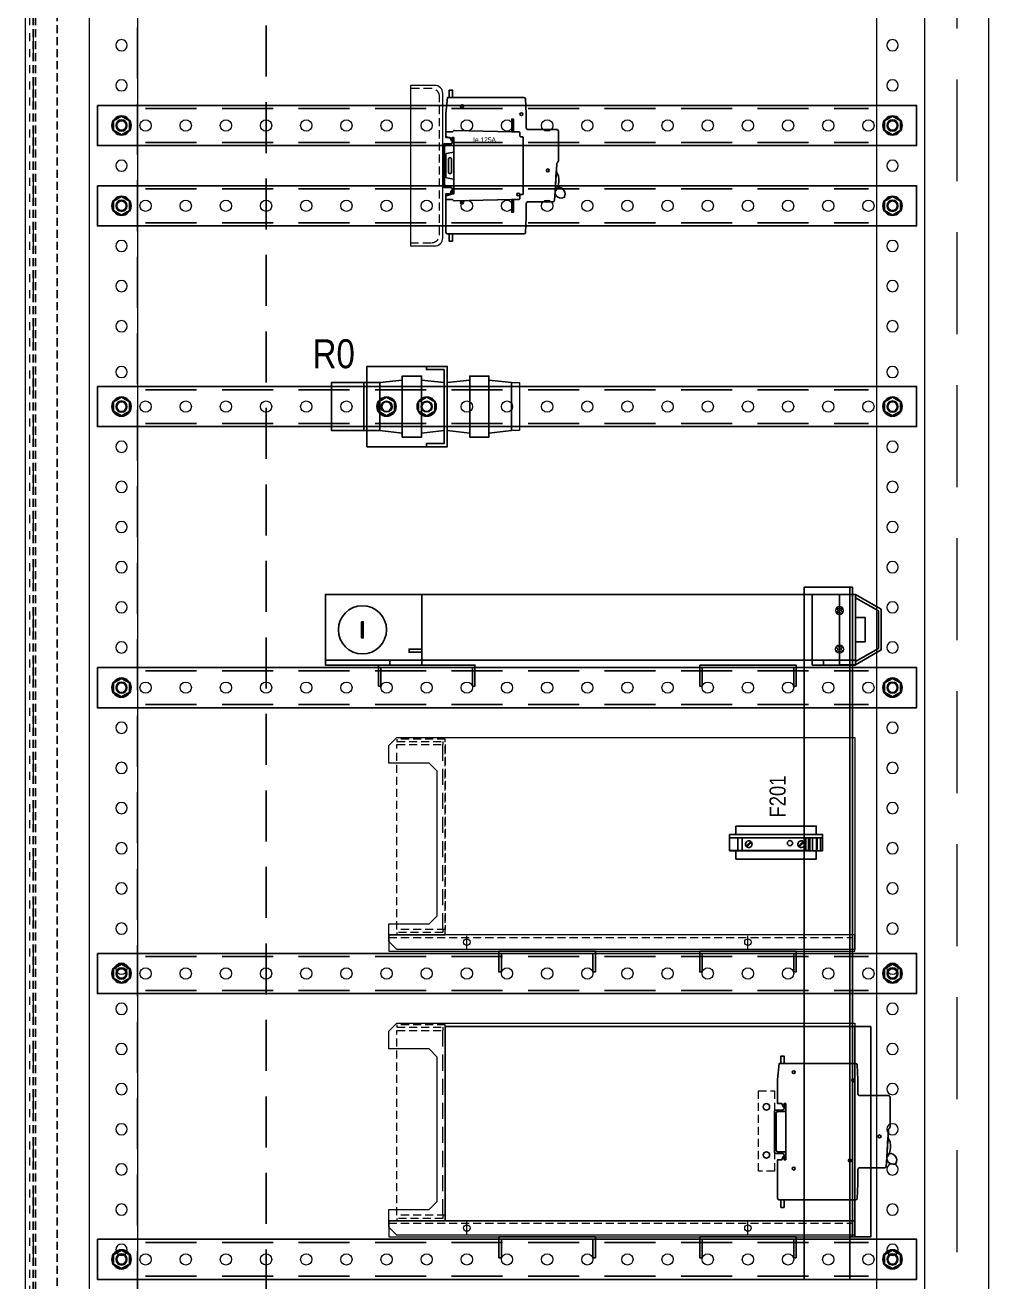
# Model space of a CAD drawing. Header units: millimetres. Extents: x 9130 to 9550, y -18883 to -17651.
# Drawn here: x 9334.8 to 9394.8, y -18764.2 to -18685.9 of the extents above; entities that cross this region are included whole.
import ezdxf

# ---------------------------------------------------------------- set-up
doc = ezdxf.new("R2010")
doc.units = ezdxf.units.MM
for name, pattern in [('DASHED', [0.75, 0.5, -0.25]), ('EPL_DASH', [1, 0.5, -0.5]), ('HIDDEN', [9.525, 6.35, -3.175]), ('HIDDEN2', [4.7625, 3.175, -1.5875])]:
    doc.linetypes.add(name, pattern=pattern)
for name, color, linetype in [('00 cian', 4, 'Continuous'), ('00 uvodnice', 82, 'Continuous'), ('01-KOSTUR ORMARA', 7, 'Continuous'), ('02-MODULI', 7, 'Continuous'), ('03-1 SD DISTRIBUCIJA', 7, 'Continuous'), ('DIMENS', 4, 'Continuous')]:
    doc.layers.add(name, color=color, linetype=linetype)
doc.layers.add('06-BATERIJA', color=1, linetype='Continuous', lineweight=0)
doc.styles.add('ARIAL NARROW', font='ARIALN.TTF')

# ---------------------------------------------------------------- blocks, each defined once
blk = doc.blocks.new('222')
at = {"layer": '02-MODULI', "color": 1, "linetype": 'Continuous', "lineweight": 15}
for points in [[(301.873, 73.404), (301.873, 74.504), (302.373, 75.004), (330.873, 75.004), (330.873, 61.804)], [(330.723, 75.004), (330.723, 61.804)], [(301.873, 63.404), (304.373, 63.404), (304.873, 63.904), (304.873, 72.904), (304.373, 73.404), (301.873, 73.404)], [(330.873, 61.804), (302.373, 61.804), (301.873, 62.304), (301.873, 63.404)]]:
    blk.add_lwpolyline(points, dxfattribs=at)
at = {"layer": '02-MODULI', "color": 1, "linetype": 'DASHED', "lineweight": 15}
for points in [[(305.223, 63.054), (305.223, 62.854), (302.373, 62.854), (302.373, 62.704), (305.373, 62.704), (305.373, 74.904), (302.373, 74.904), (302.373, 74.754), (305.223, 74.754), (305.223, 74.554)], [(301.873, 62.704), (305.373, 62.704)], [(301.873, 62.554), (330.723, 62.554)], [(330.723, 61.704), (330.723, 62.554)]]:
    blk.add_lwpolyline(points, dxfattribs=at)
blk.add_lwpolyline([(305.373, 63.054), (302.373, 63.054), (302.373, 74.554), (305.373, 74.554)], close=True, dxfattribs=at)
at = {"layer": '02-MODULI', "color": 1, "linetype": 'DASHED', "lineweight": 15, "ltscale": 2}
blk.add_lwpolyline([(305.223, 63.054), (305.223, 74.554)], dxfattribs=at)
at = {"layer": '02-MODULI', "color": 1, "linetype": 'Continuous', "lineweight": 15}
blk.add_lwpolyline([(301.873, 61.704), (330.873, 61.704), (330.873, 62.704), (301.873, 62.704)], close=True, dxfattribs=at)
at = {"layer": '02-MODULI', "color": 4, "linetype": 'Continuous', "lineweight": 15}
for points in [[(306.723, 61.804), (306.723, 62.654)], [(324.223, 61.804), (324.223, 62.654)]]:
    blk.add_lwpolyline(points, dxfattribs=at)
at = {"layer": '02-MODULI', "color": 1, "linetype": 'Continuous', "lineweight": 15}
for centre in [(306.723, 62.254), (324.223, 62.254)]:
    blk.add_circle(centre, 0.2, dxfattribs=at)
blk = doc.blocks.new('Bočni nosač 25mm za ormar sa upušt. vratima-Metplast')
at = {"color": 4}
for centre in [(1.5, 1.25), (49.5, 1.25)]:
    blk.add_circle(centre, 0.3, dxfattribs=at)
at = {"layer": '00 cian', "color": 2, "linetype": 'HIDDEN2'}
for p, q in [((3, 2.3), (48, 2.3)), ((3, 0.2), (48, 0.2))]:
    blk.add_line(p, q, dxfattribs=at)
at = {"layer": '00 cian', "color": 1}
blk.add_lwpolyline([(0, 2.5), (51, 2.5), (51, 0), (0, 0)], close=True, dxfattribs=at)
at = {"layer": '01-KOSTUR ORMARA', "color": 1, "linetype": 'Continuous', "lineweight": 15}
for points in [[(1.15, 1.25, 1), (1.85, 1.25, 1), (1.15, 1.25, 1)], [(49.15, 1.25, 1), (49.85, 1.25, 1), (49.15, 1.25, 1)]]:
    blk.add_lwpolyline(points, format="xyb", dxfattribs=at)
for centre in [(3, 1.25), (5.5, 1.25), (8, 1.25), (10.5, 1.25), (13, 1.25), (15.5, 1.25), (18, 1.25), (20.5, 1.25), (23, 1.25), (25.5, 1.25), (28, 1.25), (30.5, 1.25), (33, 1.25), (35.5, 1.25), (38, 1.25), (40.5, 1.25), (43, 1.25), (45.5, 1.25), (48, 1.25)]:
    blk.add_circle(centre, 0.35, dxfattribs=at)
at = {"layer": 'DIMENS'}
for points in [[(1, 0.961), (1.5, 0.673), (2, 0.961), (2, 1.539), (1.5, 1.827), (1, 1.539)], [(49, 0.961), (49.5, 0.673), (50, 0.961), (50, 1.539), (49.5, 1.827), (49, 1.539)]]:
    blk.add_lwpolyline(points, close=True, dxfattribs=at)
for centre in [(1.5, 1.25), (49.5, 1.25)]:
    blk.add_circle(centre, 0.6, dxfattribs=at)
blk = doc.blocks.new('Aut. osig. bočno')
at = {"color": 3}
blk.add_lwpolyline([(6.79, 2.648), (6.898, 4.367, -0.182739), (6.927, 4.431), (6.971, 4.475, 0.198912), (7, 4.546), (7, 6.404, 0.414214), (6.9, 6.504), (5.1, 6.504, -0.414214), (5, 6.604), (5, 7.504), (4.955, 8.409, 0.399656), (4.855, 8.504), (0.1, 8.504), (0.4, 8.504), (0.4, 8.964), (0.2, 8.964), (0.2, 8.504), (0.1, 8.504), (0, 7.504), (0, 6.004), (0.26, 6.004), (0.339, 5.804), (0.359, 5.804), (0.4, 6.004), (0.5, 6.004), (0.5, 4.254), (0.5, 2.504), (0.4, 2.504), (0.36, 2.704), (0.34, 2.704), (0.26, 2.504), (0, 2.504), (0, 0.104, 0.414214), (0.1, 0.004), (0.2, 0.004), (0.2, -0.456), (0.4, -0.456), (0.4, 0.004), (0.1, 0.004), (4.855, 0.004, 0.399656), (4.955, 0.099), (5, 1.004), (5, 1.904, -0.414214), (5.1, 2.004), (6.656, 2.004, 0.396047), (6.756, 2.098), (6.79, 2.648, 0.603828), (7.368, 2.282, 0.591014), (6.957, 2.906), (6.948, 2.915, -0.071298), (6.79, 2.648, 0.317797), (6.869, 3.905), (6.79, 2.648)], format="xyb", dxfattribs=at)
for centre in [(1, 7.96), (4.7, 7.46), (6.344, 3.96), (4.5, 2.46), (1, 1.96)]:
    blk.add_circle(centre, 0.0911, dxfattribs=at)
blk = doc.blocks.new('UK_5-HESI_N-select__2', base_point=(-142.08, 53.43))
at = {"color": 7, "linetype": 'Continuous'}
for p, q in [((-142.08, 61.57), (-142.08, 53.43)), ((-142.08, 61.57), (-140.79, 61.57)), ((-142.08, 61.57), (-84.08, 61.57)), ((-140.79, 61.57), (-138.65, 61.57)), ((-140.79, 61.57), (-140.79, 53.43)), ((-138.27, 61.57), (-138.65, 61.57)), ((-138.65, 61.57), (-138.65, 53.43)), ((-138.27, 61.57), (-135.76, 61.57)), ((-138.27, 53.43), (-138.27, 61.57)), ((-135.76, 61.57), (-135.76, 53.43)), ((-135.76, 61.57), (-134.13, 61.57)), ((-134.13, 61.57), (-134.13, 53.43)), ((-134.13, 61.57), (-133.3, 61.57)), ((-133.39, 61.47), (-133.39, 53.52)), ((-133.39, 61.47), (-133.3, 61.47)), ((-133.3, 61.47), (-133.3, 61.57)), ((-133.3, 61.57), (-133.27, 61.57)), ((-133.3, 61.47), (-133.27, 61.47)), ((-133.27, 61.57), (-133.2, 61.57)), ((-133.27, 61.47), (-133.26, 61.47)), ((-133.26, 61.47), (-133.26, 53.52)), ((-133.2, 61.47), (-133.26, 61.47)), ((-133.2, 61.47), (-133.2, 61.57)), ((-132.75, 61.57), (-133.2, 61.57)), ((-132.75, 61.47), (-133.2, 61.47)), ((-132.75, 61.47), (-132.75, 61.57)), ((-129.53, 61.57), (-132.75, 61.57)), ((-131.58, 61.47), (-132.75, 61.47)), ((-131.58, 61.47), (-131.58, 53.52)), ((-131.58, 61.47), (-129.53, 61.47)), ((-127.56, 59.16), (-130.49, 56.23)), ((-129.99, 55.74), (-127.06, 58.67)), ((-129.53, 61.47), (-129.53, 61.57)), ((-129.53, 61.57), (-126.21, 61.57)), ((-129.53, 61.47), (-126.21, 61.47)), ((-125.86, 61.57), (-126.21, 61.57)), ((-126.21, 61.47), (-125.86, 61.47)), ((-125.86, 61.57), (-124.32, 61.57)), ((-125.86, 61.47), (-124.32, 61.47)), ((-124.32, 61.57), (-123.61, 61.57)), ((-124.32, 61.47), (-123.61, 61.47)), ((-123.61, 61.47), (-101.14, 61.47)), ((-101.14, 61.57), (-100.43, 61.57)), ((-101.14, 61.47), (-100.43, 61.47)), ((-100.43, 61.57), (-99.47, 61.57)), ((-100.43, 61.47), (-99.47, 61.47)), ((-98.76, 61.57), (-99.47, 61.57)), ((-99.47, 61.47), (-91.9, 61.47)), ((-98.76, 61.57), (-93.58, 61.57)), ((-94.86, 59.16), (-97.79, 56.23)), ((-97.29, 55.74), (-94.36, 58.67)), ((-93.58, 61.57), (-91.78, 61.57)), ((-93.58, 61.57), (-93.58, 61.47)), ((-91.9, 53.52), (-91.9, 61.47)), ((-89.34, 61.47), (-91.9, 61.47)), ((-91.78, 61.57), (-90.39, 61.57)), ((-91.78, 61.57), (-91.78, 61.47)), ((-90.39, 61.57), (-90.39, 61.47)), ((-90.39, 61.57), (-87.88, 61.57)), ((-89.34, 61.47), (-89.34, 53.52)), ((-84.08, 61.47), (-89.34, 61.47)), ((-87.88, 61.47), (-87.88, 61.57)), ((-87.88, 61.57), (-87.5, 61.57)), ((-87.5, 61.57), (-87.5, 61.47)), ((-87.5, 61.57), (-85.35, 61.57)), ((-85.35, 61.57), (-85.35, 61.47)), ((-85.35, 61.57), (-84.08, 61.57)), ((-84.08, 61.57), (-84.08, 61.47)), ((-84.08, 61.47), (-84.08, 53.52)), ((-140.79, 53.43), (-142.08, 53.43)), ((-84.08, 53.43), (-142.08, 53.43)), ((-138.65, 53.43), (-140.79, 53.43)), ((-138.65, 53.43), (-138.27, 53.43)), ((-138.27, 53.43), (-135.76, 53.43)), ((-135.76, 53.43), (-134.13, 53.43)), ((-133.3, 53.43), (-134.13, 53.43)), ((-133.39, 53.52), (-133.3, 53.52)), ((-133.3, 53.52), (-133.27, 53.52)), ((-133.3, 53.43), (-133.3, 53.52)), ((-133.3, 53.43), (-133.27, 53.43)), ((-133.27, 53.52), (-133.26, 53.52)), ((-133.2, 53.43), (-133.27, 53.43)), ((-133.2, 53.52), (-133.26, 53.52)), ((-133.2, 53.43), (-133.2, 53.52)), ((-132.75, 53.52), (-133.2, 53.52)), ((-132.75, 53.43), (-133.2, 53.43)), ((-132.75, 53.43), (-132.75, 53.52)), ((-131.58, 53.52), (-132.75, 53.52)), ((-129.53, 53.43), (-132.75, 53.43)), ((-131.58, 53.52), (-129.53, 53.52)), ((-129.53, 53.43), (-129.53, 53.52)), ((-129.53, 53.52), (-126.21, 53.52)), ((-126.21, 53.43), (-129.53, 53.43)), ((-126.21, 53.52), (-125.86, 53.52)), ((-125.86, 53.43), (-126.21, 53.43)), ((-125.86, 53.52), (-124.32, 53.52)), ((-124.32, 53.43), (-125.86, 53.43)), ((-124.32, 53.52), (-123.61, 53.52)), ((-124.32, 53.43), (-123.61, 53.43)), ((-123.61, 53.52), (-101.14, 53.52)), ((-101.14, 53.52), (-100.43, 53.52)), ((-101.14, 53.43), (-100.43, 53.43)), ((-100.43, 53.52), (-99.47, 53.52)), ((-99.47, 53.43), (-100.43, 53.43)), ((-99.47, 53.52), (-91.9, 53.52)), ((-98.76, 53.43), (-99.47, 53.43)), ((-93.58, 53.43), (-98.76, 53.43)), ((-93.58, 53.52), (-93.58, 53.43)), ((-91.78, 53.43), (-93.58, 53.43)), ((-89.34, 53.52), (-91.9, 53.52)), ((-91.78, 53.52), (-91.78, 53.43)), ((-91.78, 53.43), (-90.39, 53.43)), ((-90.39, 53.52), (-90.39, 53.43)), ((-87.88, 53.43), (-90.39, 53.43)), ((-84.08, 53.52), (-89.34, 53.52)), ((-87.88, 53.43), (-87.88, 53.52)), ((-87.88, 53.43), (-87.5, 53.43)), ((-87.5, 53.52), (-87.5, 53.43)), ((-87.5, 53.43), (-85.35, 53.43)), ((-85.35, 53.52), (-85.35, 53.43)), ((-85.35, 53.43), (-84.08, 53.43)), ((-84.08, 53.52), (-84.08, 53.43))]:
    blk.add_line(p, q, dxfattribs=at)
at = {"color": 2, "linetype": 'Continuous'}
for p, q in [((-133.27, 61.47), (-133.27, 61.57)), ((-126.21, 61.47), (-126.21, 61.57)), ((-125.86, 61.47), (-125.86, 61.57)), ((-124.32, 61.47), (-124.32, 61.57)), ((-123.61, 61.47), (-123.61, 61.57)), ((-101.14, 61.47), (-101.14, 61.57)), ((-100.43, 61.47), (-100.43, 61.57)), ((-99.47, 61.47), (-99.47, 61.57)), ((-98.76, 61.47), (-98.76, 61.57)), ((-133.27, 53.43), (-133.27, 53.52)), ((-126.21, 53.43), (-126.21, 53.52)), ((-125.86, 53.43), (-125.86, 53.52)), ((-124.32, 53.43), (-124.32, 53.52)), ((-123.61, 53.43), (-123.61, 53.52)), ((-101.14, 53.43), (-101.14, 53.52)), ((-100.43, 53.43), (-100.43, 53.52)), ((-99.47, 53.43), (-99.47, 53.52)), ((-98.76, 53.43), (-98.76, 53.52))]:
    blk.add_line(p, q, dxfattribs=at)
at = {"color": 7, "linetype": 'Continuous'}
blk.add_circle((-121.77, 56.85), 1.6, dxfattribs=at)
for centre, start, end in [((-128.78, 57.45), 136.76924, 215.40593), ((-128.78, 57.45), 215.40593, 234.59407), ((-128.78, 57.45), 54.59407, 136.76924), ((-128.78, 57.45), 234.59407, 35.40593), ((-128.78, 57.45), 35.40593, 54.59407), ((-96.08, 57.45), 54.59407, 180), ((-96.08, 57.45), 180, 215.40593), ((-96.08, 57.45), 215.40593, 234.59407), ((-96.08, 57.45), 234.59407, 35.40593), ((-96.08, 57.45), 35.40593, 54.59407)]:
    blk.add_arc(centre, 2.1, start, end, dxfattribs=at)

msp = doc.modelspace()

# ---------------------------------------------------------------- linework, layer by layer
at = {"color": 5, "linetype": 'EPL_DASH', "lineweight": 15}
msp.add_lwpolyline([(9335.0897, -18622.4114), (9335.2897, -18622.4114), (9335.2897, -18816.9114), (9335.0897, -18816.9114)], close=True, dxfattribs=at)
at = {"color": 4, "linetype": 'DASHED'}
msp.add_lwpolyline([(9336.7897, -18622.4114), (9335.2897, -18622.4114), (9335.2897, -18816.9114), (9336.7897, -18816.9114), (9336.7897, -18622.4114), (9335.4397, -18622.4114), (9335.4397, -18816.9114)], dxfattribs=at)
at = {"color": 4, "linetype": 'HIDDEN2'}
msp.add_lwpolyline([(9341.7897, -18803.4114), (9349.7897, -18803.4114), (9349.7897, -18633.6614), (9341.7897, -18633.6614)], close=True, dxfattribs=at)
at = {"color": 3}
for points in [[(9361.4897, -18696.4114), (9361.3897, -18696.4114), (9361.0221, -18696.5492, 0.3126334), (9360.9897, -18696.5961), (9360.9897, -18696.7114, 0.4142136), (9361.0397, -18696.7614), (9361.369, -18696.7614, -0.1989124), (9361.4043, -18696.7761), (9361.4745, -18696.8462, 0.2061398), (9361.5112, -18696.8608), (9365.0897, -18696.7614), (9365.0897, -18697.5614), (9365.1897, -18697.5614), (9365.1897, -18696.7614), (9365.0897, -18696.7614), (9365.5397, -18696.7614, 0.4142136), (9365.5897, -18696.7114), (9365.5897, -18696.5114, -0.4142136), (9365.6397, -18696.4614), (9365.7397, -18696.4614, 0.4142136), (9365.7897, -18696.4114), (9365.7897, -18692.9114, 0.4142136), (9365.7397, -18692.8614), (9365.6397, -18692.8614, -0.4142136), (9365.5897, -18692.8114), (9365.5897, -18692.6114, 0.4142136), (9365.5397, -18692.5614), (9365.0897, -18692.5614), (9365.1897, -18692.5614), (9365.1897, -18691.7614), (9365.0897, -18691.7614), (9365.0897, -18692.5614), (9361.5112, -18692.462, 0.2061398), (9361.4745, -18692.4766), (9361.4043, -18692.5468, -0.1989124), (9361.369, -18692.5614), (9361.0397, -18692.5614, 0.4142136), (9360.9897, -18692.6114), (9360.9897, -18692.8254, 0.3228228), (9361.0239, -18692.8728), (9361.2504, -18692.9483, 0.1989124), (9361.3267, -18692.9429), (9361.3897, -18692.9114), (9361.4897, -18692.9114), (9361.4897, -18693.7704, -0.3575108), (9361.4495, -18693.8194), (9361.0299, -18693.9034, 0.3575108), (9360.9897, -18693.9524), (9360.9897, -18695.3704, 0.3575108), (9361.0299, -18695.4194), (9361.4495, -18695.5034, -0.3575108), (9361.4897, -18695.5524)], [(9361.1397, -18694.2614), (9361.1397, -18695.0614, 0.4142136), (9361.2397, -18695.1614), (9361.2397, -18695.1614, 0.4142136), (9361.3397, -18695.0614), (9361.3397, -18694.2614, 0.4142136), (9361.2397, -18694.1614), (9361.2397, -18694.1614, 0.4142136)]]:
    msp.add_lwpolyline(points, format="xyb", close=True, dxfattribs=at)
at = {"color": 4}
for points in [[(9360.7897, -18694.6614), (9360.7897, -18693.4114, -0.4142136), (9360.8897, -18693.3114), (9361.2897, -18693.3114, 0.4142136), (9361.3897, -18693.2114), (9361.3897, -18692.9114), (9361.4897, -18692.9114), (9361.4897, -18693.3114, -0.4142136), (9361.3897, -18693.4114), (9360.9897, -18693.4114, 0.4142136), (9360.8897, -18693.5114), (9360.8897, -18695.8114, 0.4142136), (9360.9897, -18695.9114), (9361.3897, -18695.9114, -0.4142136), (9361.4897, -18696.0114), (9361.4897, -18696.4114), (9361.3897, -18696.4114), (9361.3897, -18696.1114, 0.4142136), (9361.2897, -18696.0114), (9360.8897, -18696.0114, -0.4142136), (9360.7897, -18695.9114), (9360.7897, -18694.6614)], [(9381.4397, -18754.8114), (9381.4397, -18753.5614, -0.4142136), (9381.5397, -18753.4614), (9381.9397, -18753.4614, 0.4142136), (9382.0397, -18753.3614), (9382.0397, -18753.0614), (9382.1397, -18753.0614), (9382.1397, -18753.4614, -0.4142136), (9382.0397, -18753.5614), (9381.6397, -18753.5614, 0.4142136), (9381.5397, -18753.6614), (9381.5397, -18755.9614, 0.4142136), (9381.6397, -18756.0614), (9382.0397, -18756.0614, -0.4142136), (9382.1397, -18756.1614), (9382.1397, -18756.5614), (9382.0397, -18756.5614), (9382.0397, -18756.2614, 0.4142136), (9381.9397, -18756.1614), (9381.5397, -18756.1614, -0.4142136), (9381.4397, -18756.0614), (9381.4397, -18754.8114)]]:
    msp.add_lwpolyline(points, format="xyb", dxfattribs=at)
at = {"color": 5}
for points in [[(9361.068, -18707.1614), (9359.768, -18707.1614), (9359.768, -18707.3614), (9360.868, -18707.3614), (9360.868, -18711.9614), (9359.768, -18711.9614), (9359.768, -18712.1614), (9361.068, -18712.1614), (9361.068, -18707.1614), (9356.068, -18707.1614), (9356.068, -18712.1614), (9361.068, -18712.1614)], [(9356.868, -18708.1614), (9353.868, -18708.1614), (9353.868, -18711.1614), (9356.868, -18711.1614), (9356.868, -18708.1614), (9355.868, -18708.1614), (9355.868, -18711.1614)], [(9386.4897, -18721.3614), (9386.2897, -18721.3614), (9386.2897, -18725.7614), (9386.4897, -18725.7614), (9386.4897, -18721.3614), (9383.7897, -18721.3614), (9383.7897, -18725.7614), (9386.4897, -18725.7614), (9386.4897, -18721.3614)]]:
    msp.add_lwpolyline(points, dxfattribs=at)
at = {"linetype": 'Continuous'}
msp.add_lwpolyline([(9386.1397, -18761.3614), (9386.2897, -18761.3614), (9386.2897, -18720.9114), (9386.1397, -18720.9114), (9386.1397, -18764.0114), (9383.2897, -18764.0114), (9383.2897, -18720.9114), (9386.2897, -18720.9114)], dxfattribs=at)
at = {"color": 1}
msp.add_lwpolyline([(9359.4897, -18725.4614), (9359.4897, -18725.7614), (9357.4897, -18725.7614), (9357.4897, -18725.4614), (9357.4897, -18725.7614), (9353.4897, -18725.7614), (9353.4897, -18721.3614), (9386.4897, -18721.3614), (9386.4897, -18725.4614), (9384.4897, -18725.4614), (9384.4897, -18725.7614), (9385.4897, -18725.7614), (9385.4897, -18725.4614), (9353.4897, -18725.4614)], dxfattribs=at)
at = {"color": 4}
msp.add_lwpolyline([(9386.4897, -18721.3614), (9386.4897, -18721.5614), (9387.9165, -18722.3852), (9387.9165, -18724.7177), (9386.4897, -18725.5414), (9386.4897, -18725.7414), (9388.0897, -18724.8176), (9388.0897, -18722.2852), (9386.4897, -18721.3614), (9386.4897, -18724.3014), (9387.0897, -18724.3014), (9387.0897, -18722.8014), (9386.4897, -18722.8014), (9386.4897, -18725.7414), (9385.4897, -18725.7414), (9385.4897, -18721.3614), (9386.4897, -18721.3614), (9386.4897, -18725.7414), (9385.4897, -18725.7414), (9385.4897, -18725.4614), (9359.4897, -18725.4614), (9359.4897, -18724.7614), (9358.6897, -18724.7614), (9358.6897, -18724.9614), (9359.4897, -18724.9614), (9359.4897, -18725.4614), (9359.4897, -18721.3614), (9386.4897, -18721.3614)], dxfattribs=at)
at = {"color": 1}
msp.add_lwpolyline([(9355.7397, -18723.0614), (9355.8397, -18723.0614), (9355.8397, -18724.0614), (9355.7397, -18724.0614)], close=True, dxfattribs=at)
at = {"color": 3}
msp.add_lwpolyline([(9386.4397, -18748.2614), (9386.4397, -18761.3614), (9387.4397, -18761.3614), (9387.4397, -18748.2614), (9360.9397, -18748.2614), (9360.9397, -18760.3614), (9386.4397, -18760.3614)], dxfattribs=at)
at = {"color": 1, "linetype": 'DASHED', "lineweight": 15}
msp.add_lwpolyline([(9381.4397, -18757.2614), (9380.4397, -18757.2614), (9380.4397, -18752.2614), (9381.4397, -18752.2614)], close=True, dxfattribs=at)
at = {"color": 4}
for centre, radius in [((9357.2897, -18709.6614), 0.3), ((9359.7897, -18709.6614), 0.3), ((9380.9397, -18753.2614), 0.2), ((9380.9397, -18756.2614), 0.2)]:
    msp.add_circle(centre, radius, dxfattribs=at)
at = {"color": 1}
msp.add_circle((9355.7897, -18723.5614), 1.5, dxfattribs=at)
at = {"layer": '00 uvodnice', "color": 5, "linetype": 'Continuous'}
for points in [[(9356.7897, -18725.7614), (9362.7897, -18725.7614), (9362.7897, -18727.0614), (9362.6397, -18727.0614), (9362.6397, -18725.9114), (9356.9397, -18725.9114), (9356.9397, -18727.0614), (9356.7897, -18727.0614), (9356.7897, -18725.7614)], [(9376.7897, -18725.7614), (9382.7897, -18725.7614), (9382.7897, -18727.0614), (9382.6397, -18727.0614), (9382.6397, -18725.9114), (9376.9397, -18725.9114), (9376.9397, -18727.0614), (9376.7897, -18727.0614), (9376.7897, -18725.7614)], [(9364.2897, -18743.5614), (9370.2897, -18743.5614), (9370.2897, -18744.8614), (9370.1397, -18744.8614), (9370.1397, -18743.7114), (9364.4397, -18743.7114), (9364.4397, -18744.8614), (9364.2897, -18744.8614), (9364.2897, -18743.5614)], [(9376.7897, -18743.5614), (9382.7897, -18743.5614), (9382.7897, -18744.8614), (9382.6397, -18744.8614), (9382.6397, -18743.7114), (9376.9397, -18743.7114), (9376.9397, -18744.8614), (9376.7897, -18744.8614), (9376.7897, -18743.5614)], [(9364.2897, -18761.3614), (9370.2897, -18761.3614), (9370.2897, -18762.6614), (9370.1397, -18762.6614), (9370.1397, -18761.5114), (9364.4397, -18761.5114), (9364.4397, -18762.6614), (9364.2897, -18762.6614), (9364.2897, -18761.3614)], [(9376.7897, -18761.3614), (9382.7897, -18761.3614), (9382.7897, -18762.6614), (9382.6397, -18762.6614), (9382.6397, -18761.5114), (9376.9397, -18761.5114), (9376.9397, -18762.6614), (9376.7897, -18762.6614), (9376.7897, -18761.3614)]]:
    msp.add_lwpolyline(points, dxfattribs=at)
at = {"layer": '01-KOSTUR ORMARA', "color": 5, "linetype": 'Continuous', "lineweight": 15}
msp.add_lwpolyline([(9338.7897, -18622.4114), (9390.7897, -18622.4114), (9390.7897, -18816.9114), (9338.7897, -18816.9114)], close=True, dxfattribs=at)
at = {"layer": '01-KOSTUR ORMARA', "color": 1, "linetype": 'Continuous', "lineweight": 15}
for points in [[(9341.7897, -18622.4114), (9341.7897, -18816.9114)], [(9387.7897, -18622.4114), (9387.7897, -18816.9114)]]:
    msp.add_lwpolyline(points, dxfattribs=at)
at = {"layer": '01-KOSTUR ORMARA', "color": 5, "linetype": 'HIDDEN', "lineweight": 15}
msp.add_lwpolyline([(9394.7897, -18622.6114), (9392.7897, -18622.6114), (9392.7897, -18816.7114), (9394.7897, -18816.7114)], close=True, dxfattribs=at)
at = {"layer": '01-KOSTUR ORMARA', "color": 1, "linetype": 'Continuous', "lineweight": 15}
for points in [[(9340.4397, -18687.1614, 1), (9341.1397, -18687.1614, 1), (9340.4397, -18687.1614, 1)], [(9388.4397, -18687.1614, 1), (9389.1397, -18687.1614, 1), (9388.4397, -18687.1614, 1)], [(9340.4397, -18689.6614, 1), (9341.1397, -18689.6614, 1), (9340.4397, -18689.6614, 1)], [(9388.4397, -18689.6614, 1), (9389.1397, -18689.6614, 1), (9388.4397, -18689.6614, 1)], [(9340.4397, -18692.1614, 1), (9341.1397, -18692.1614, 1), (9340.4397, -18692.1614, 1)], [(9388.4397, -18692.1614, 1), (9389.1397, -18692.1614, 1), (9388.4397, -18692.1614, 1)], [(9340.4397, -18694.6614, 1), (9341.1397, -18694.6614, 1), (9340.4397, -18694.6614, 1)], [(9388.4397, -18694.6614, 1), (9389.1397, -18694.6614, 1), (9388.4397, -18694.6614, 1)], [(9340.4397, -18697.1614, 1), (9341.1397, -18697.1614, 1), (9340.4397, -18697.1614, 1)], [(9388.4397, -18697.1614, 1), (9389.1397, -18697.1614, 1), (9388.4397, -18697.1614, 1)], [(9340.4397, -18699.6614, 1), (9341.1397, -18699.6614, 1), (9340.4397, -18699.6614, 1)], [(9388.4397, -18699.6614, 1), (9389.1397, -18699.6614, 1), (9388.4397, -18699.6614, 1)], [(9340.4397, -18702.1614, 1), (9341.1397, -18702.1614, 1), (9340.4397, -18702.1614, 1)], [(9388.4397, -18702.1614, 1), (9389.1397, -18702.1614, 1), (9388.4397, -18702.1614, 1)], [(9340.4397, -18704.6614, 1), (9341.1397, -18704.6614, 1), (9340.4397, -18704.6614, 1)], [(9388.4397, -18704.6614, 1), (9389.1397, -18704.6614, 1), (9388.4397, -18704.6614, 1)], [(9340.4397, -18707.5114, 1), (9341.1397, -18707.5114, 1), (9340.4397, -18707.5114, 1)], [(9388.4397, -18707.5114, 1), (9389.1397, -18707.5114, 1), (9388.4397, -18707.5114, 1)], [(9340.4397, -18709.6614, 1), (9341.1397, -18709.6614, 1), (9340.4397, -18709.6614, 1)], [(9388.4397, -18709.6614, 1), (9389.1397, -18709.6614, 1), (9388.4397, -18709.6614, 1)], [(9340.4397, -18712.1614, 1), (9341.1397, -18712.1614, 1), (9340.4397, -18712.1614, 1)], [(9388.4397, -18712.1614, 1), (9389.1397, -18712.1614, 1), (9388.4397, -18712.1614, 1)], [(9340.4397, -18714.6614, 1), (9341.1397, -18714.6614, 1), (9340.4397, -18714.6614, 1)], [(9388.4397, -18714.6614, 1), (9389.1397, -18714.6614, 1), (9388.4397, -18714.6614, 1)], [(9340.4397, -18717.1614, 1), (9341.1397, -18717.1614, 1), (9340.4397, -18717.1614, 1)], [(9388.4397, -18717.1614, 1), (9389.1397, -18717.1614, 1), (9388.4397, -18717.1614, 1)], [(9340.4397, -18719.6614, 1), (9341.1397, -18719.6614, 1), (9340.4397, -18719.6614, 1)], [(9388.4397, -18719.6614, 1), (9389.1397, -18719.6614, 1), (9388.4397, -18719.6614, 1)], [(9340.4397, -18722.1614, 1), (9341.1397, -18722.1614, 1), (9340.4397, -18722.1614, 1)], [(9388.4397, -18722.1614, 1), (9389.1397, -18722.1614, 1), (9388.4397, -18722.1614, 1)], [(9340.4397, -18724.6614, 1), (9341.1397, -18724.6614, 1), (9340.4397, -18724.6614, 1)], [(9388.4397, -18724.6614, 1), (9389.1397, -18724.6614, 1), (9388.4397, -18724.6614, 1)], [(9340.4397, -18727.1614, 1), (9341.1397, -18727.1614, 1), (9340.4397, -18727.1614, 1)], [(9388.4397, -18727.1614, 1), (9389.1397, -18727.1614, 1), (9388.4397, -18727.1614, 1)], [(9340.4397, -18729.6614, 1), (9341.1397, -18729.6614, 1), (9340.4397, -18729.6614, 1)], [(9388.4397, -18729.6614, 1), (9389.1397, -18729.6614, 1), (9388.4397, -18729.6614, 1)], [(9340.4397, -18732.1614, 1), (9341.1397, -18732.1614, 1), (9340.4397, -18732.1614, 1)], [(9388.4397, -18732.1614, 1), (9389.1397, -18732.1614, 1), (9388.4397, -18732.1614, 1)], [(9340.4397, -18734.6614, 1), (9341.1397, -18734.6614, 1), (9340.4397, -18734.6614, 1)], [(9388.4397, -18734.6614, 1), (9389.1397, -18734.6614, 1), (9388.4397, -18734.6614, 1)], [(9340.4397, -18737.1614, 1), (9341.1397, -18737.1614, 1), (9340.4397, -18737.1614, 1)], [(9388.4397, -18737.1614, 1), (9389.1397, -18737.1614, 1), (9388.4397, -18737.1614, 1)], [(9340.4397, -18739.6614, 1), (9341.1397, -18739.6614, 1), (9340.4397, -18739.6614, 1)], [(9388.4397, -18739.6614, 1), (9389.1397, -18739.6614, 1), (9388.4397, -18739.6614, 1)], [(9340.4397, -18742.1614, 1), (9341.1397, -18742.1614, 1), (9340.4397, -18742.1614, 1)], [(9388.4397, -18742.1614, 1), (9389.1397, -18742.1614, 1), (9388.4397, -18742.1614, 1)], [(9340.4397, -18744.6614, 1), (9341.1397, -18744.6614, 1), (9340.4397, -18744.6614, 1)], [(9388.4397, -18744.6614, 1), (9389.1397, -18744.6614, 1), (9388.4397, -18744.6614, 1)], [(9340.4397, -18747.1614, 1), (9341.1397, -18747.1614, 1), (9340.4397, -18747.1614, 1)], [(9388.4397, -18747.1614, 1), (9389.1397, -18747.1614, 1), (9388.4397, -18747.1614, 1)], [(9340.4397, -18749.6614, 1), (9341.1397, -18749.6614, 1), (9340.4397, -18749.6614, 1)], [(9388.4397, -18749.6614, 1), (9389.1397, -18749.6614, 1), (9388.4397, -18749.6614, 1)], [(9340.4397, -18752.1614, 1), (9341.1397, -18752.1614, 1), (9340.4397, -18752.1614, 1)], [(9388.4397, -18752.1614, 1), (9389.1397, -18752.1614, 1), (9388.4397, -18752.1614, 1)], [(9340.4397, -18754.6614, 1), (9341.1397, -18754.6614, 1), (9340.4397, -18754.6614, 1)], [(9388.4397, -18754.6614, 1), (9389.1397, -18754.6614, 1), (9388.4397, -18754.6614, 1)], [(9340.4397, -18757.1614, 1), (9341.1397, -18757.1614, 1), (9340.4397, -18757.1614, 1)], [(9388.4397, -18757.1614, 1), (9389.1397, -18757.1614, 1), (9388.4397, -18757.1614, 1)], [(9340.4397, -18759.6614, 1), (9341.1397, -18759.6614, 1), (9340.4397, -18759.6614, 1)], [(9388.4397, -18759.6614, 1), (9389.1397, -18759.6614, 1), (9388.4397, -18759.6614, 1)], [(9340.4397, -18762.1614, 1), (9341.1397, -18762.1614, 1), (9340.4397, -18762.1614, 1)], [(9388.4397, -18762.1614, 1), (9389.1397, -18762.1614, 1), (9388.4397, -18762.1614, 1)]]:
    msp.add_lwpolyline(points, format="xyb", dxfattribs=at)
at = {"layer": '02-MODULI', "color": 5, "linetype": 'Continuous', "lineweight": 15}
msp.add_lwpolyline([(9358.7897, -18689.6614), (9358.7897, -18699.6614), (9360.2897, -18699.6614, 0.4142136), (9360.7897, -18699.1614), (9360.7897, -18690.1614, 0.4142136), (9360.2897, -18689.6614), (9358.7897, -18689.6614)], format="xyb", dxfattribs=at)
at = {"layer": '02-MODULI', "color": 1, "linetype": 'DASHED', "lineweight": 15}
msp.add_lwpolyline([(9358.7897, -18699.4614), (9360.0897, -18699.4614, 0.4142136), (9360.5897, -18698.9614), (9360.5897, -18690.3614, 0.4142136), (9360.0897, -18689.8614), (9358.7897, -18689.8614)], format="xyb", dxfattribs=at)
at = {"layer": '02-MODULI'}
for points in [[(9379.0397, -18735.7839), (9379.0397, -18736.3039), (9384.0397, -18736.3039), (9384.0397, -18735.7839), (9379.0397, -18735.7839)], [(9379.0397, -18737.3189), (9379.0397, -18737.8389), (9384.0397, -18737.8389), (9384.0397, -18737.3189), (9379.0397, -18737.3189)]]:
    msp.add_lwpolyline(points, dxfattribs=at)
at = {"layer": '03-1 SD DISTRIBUCIJA', "color": 5, "linetype": 'Continuous', "lineweight": 15}
msp.add_lwpolyline([(9365.068, -18711.1614), (9365.068, -18708.1614), (9365.568, -18708.1614), (9365.568, -18711.1614)], close=True, dxfattribs=at)
at = {"layer": '06-BATERIJA', "color": 7, "linetype": 'Continuous', "lineweight": 15}
for p, q in [((9385.2764, -18722.2217), (9385.4161, -18722.3614)), ((9385.4161, -18722.3614), (9385.2764, -18722.5011)), ((9385.35, -18722.1481), (9385.4897, -18722.2878)), ((9385.4897, -18722.435), (9385.35, -18722.5747)), ((9385.4897, -18722.2878), (9385.6294, -18722.1481)), ((9385.4897, -18722.435), (9385.6294, -18722.5747)), ((9385.5633, -18722.3614), (9385.703, -18722.2217)), ((9385.5633, -18722.3614), (9385.703, -18722.5011)), ((9385.4161, -18724.7614), (9385.2764, -18724.6217)), ((9385.2764, -18724.9011), (9385.4161, -18724.7614)), ((9385.4897, -18724.6878), (9385.35, -18724.5481)), ((9385.35, -18724.9747), (9385.4897, -18724.835)), ((9385.4897, -18724.6878), (9385.6294, -18724.5481)), ((9385.4897, -18724.835), (9385.6294, -18724.9747)), ((9385.5633, -18724.7614), (9385.703, -18724.6217)), ((9385.5633, -18724.7614), (9385.703, -18724.9011))]:
    msp.add_line(p, q, dxfattribs=at)
for points in [[(9385.7447, -18722.3614, 1), (9385.2347, -18722.3614, 1), (9385.7447, -18722.3614)], [(9385.7447, -18724.7614, -1), (9385.2347, -18724.7614, -1), (9385.7447, -18724.7614)]]:
    msp.add_lwpolyline(points, format="xyb", dxfattribs=at)
at = {"layer": 'DIMENS', "color": 5, "linetype": 'Continuous', "lineweight": 15}
msp.add_lwpolyline([(9334.7897, -18618.4114), (9334.7897, -18820.9114), (9394.7897, -18820.9114), (9394.7897, -18618.4114), (9334.7897, -18618.4114)], dxfattribs=at)
at = {"layer": 'DIMENS', "color": 40}
for points in [[(9360.868, -18708.1614), (9360.868, -18711.1614), (9359.468, -18711.3114), (9359.468, -18711.5614), (9358.268, -18711.5614), (9358.268, -18711.3114), (9356.868, -18711.1614), (9356.868, -18708.1614), (9358.268, -18708.0114), (9358.268, -18707.7614), (9359.468, -18707.7614), (9359.468, -18708.0114), (9360.868, -18708.1614), (9359.468, -18708.0114), (9359.468, -18707.7614), (9359.468, -18711.5614), (9358.268, -18711.5614), (9358.268, -18707.7614)], [(9361.068, -18708.1614), (9361.068, -18711.1614), (9362.468, -18711.3114), (9362.468, -18711.5614), (9363.668, -18711.5614), (9363.668, -18711.3114), (9365.068, -18711.1614), (9365.068, -18708.1614), (9363.668, -18708.0114), (9363.668, -18707.7614), (9362.468, -18707.7614), (9362.468, -18708.0114), (9361.068, -18708.1614), (9362.468, -18708.0114), (9362.468, -18707.7614), (9362.468, -18711.5614), (9363.668, -18711.5614), (9363.668, -18707.7614)]]:
    msp.add_lwpolyline(points, dxfattribs=at)
at = {"layer": 'DIMENS'}
for points in [[(9356.7897, -18709.9501), (9357.2897, -18710.2388), (9357.7897, -18709.9501), (9357.7897, -18709.3727), (9357.2897, -18709.0841), (9356.7897, -18709.3727)], [(9359.2897, -18709.9501), (9359.7897, -18710.2388), (9360.2897, -18709.9501), (9360.2897, -18709.3727), (9359.7897, -18709.0841), (9359.2897, -18709.3727)]]:
    msp.add_lwpolyline(points, close=True, dxfattribs=at)
msp.add_lwpolyline([(9378.6397, -18736.3039), (9378.6397, -18736.5039), (9384.4397, -18736.5039), (9384.4397, -18736.3039), (9378.6397, -18736.3039)], dxfattribs=at)
for centre in [(9357.2897, -18709.6614), (9359.7897, -18709.6614)]:
    msp.add_circle(centre, 0.6, dxfattribs=at)

# ---------------------------------------------------------------- block references
at = {"color": 4}
for name, p in [('Aut. osig. bočno', (9360.9897, -18698.9159)), ('Bočni nosač 25mm za ormar sa upušt. vratima-Metplast', (9339.2897, -18693.4114)), ('Bočni nosač 25mm za ormar sa upušt. vratima-Metplast', (9339.2897, -18698.4114)), ('Bočni nosač 25mm za ormar sa upušt. vratima-Metplast', (9339.2897, -18710.9114)), ('Bočni nosač 25mm za ormar sa upušt. vratima-Metplast', (9339.2897, -18728.4114)), ('Bočni nosač 25mm za ormar sa upušt. vratima-Metplast', (9339.2897, -18746.2114)), ('Aut. osig. bočno', (9381.6397, -18759.0659)), ('Bočni nosač 25mm za ormar sa upušt. vratima-Metplast', (9339.2897, -18764.0114))]:
    msp.add_blockref(name, p, dxfattribs=at)
at = {"xscale": 0.1, "yscale": 0.1, "zscale": 0.1, "rotation": 180}
msp.add_blockref('UK_5-HESI_N-select__2', (9384.4397, -18736.5039), dxfattribs=at)
at = {"layer": '02-MODULI', "color": 3, "linetype": 'Continuous', "lineweight": 15}
for p in [(9055.567, -18805.2653), (9055.567, -18823.0653)]:
    msp.add_blockref('222', p, dxfattribs=at)

# ---------------------------------------------------------------- texts
at = {"layer": '02-MODULI', "attachment_point": 2, "style": 'ARIAL NARROW'}
for s, insert, char_height, width in [('Ie 125A', (9363.3915, -18692.9017), 0.3, 2.046943), ('R0', (9354.0013, -18705.4721), 1.8, 7.776125)]:
    msp.add_mtext(s, dxfattribs=dict(at, insert=insert, char_height=char_height, width=width))
at = {"layer": '02-MODULI', "insert": (9381.1352, -18735.2462), "char_height": 1, "width": 7.776125, "attachment_point": 1, "rotation": 90, "style": 'ARIAL NARROW'}
msp.add_mtext('F201', dxfattribs=at)

doc.saveas('drawing.dxf')
